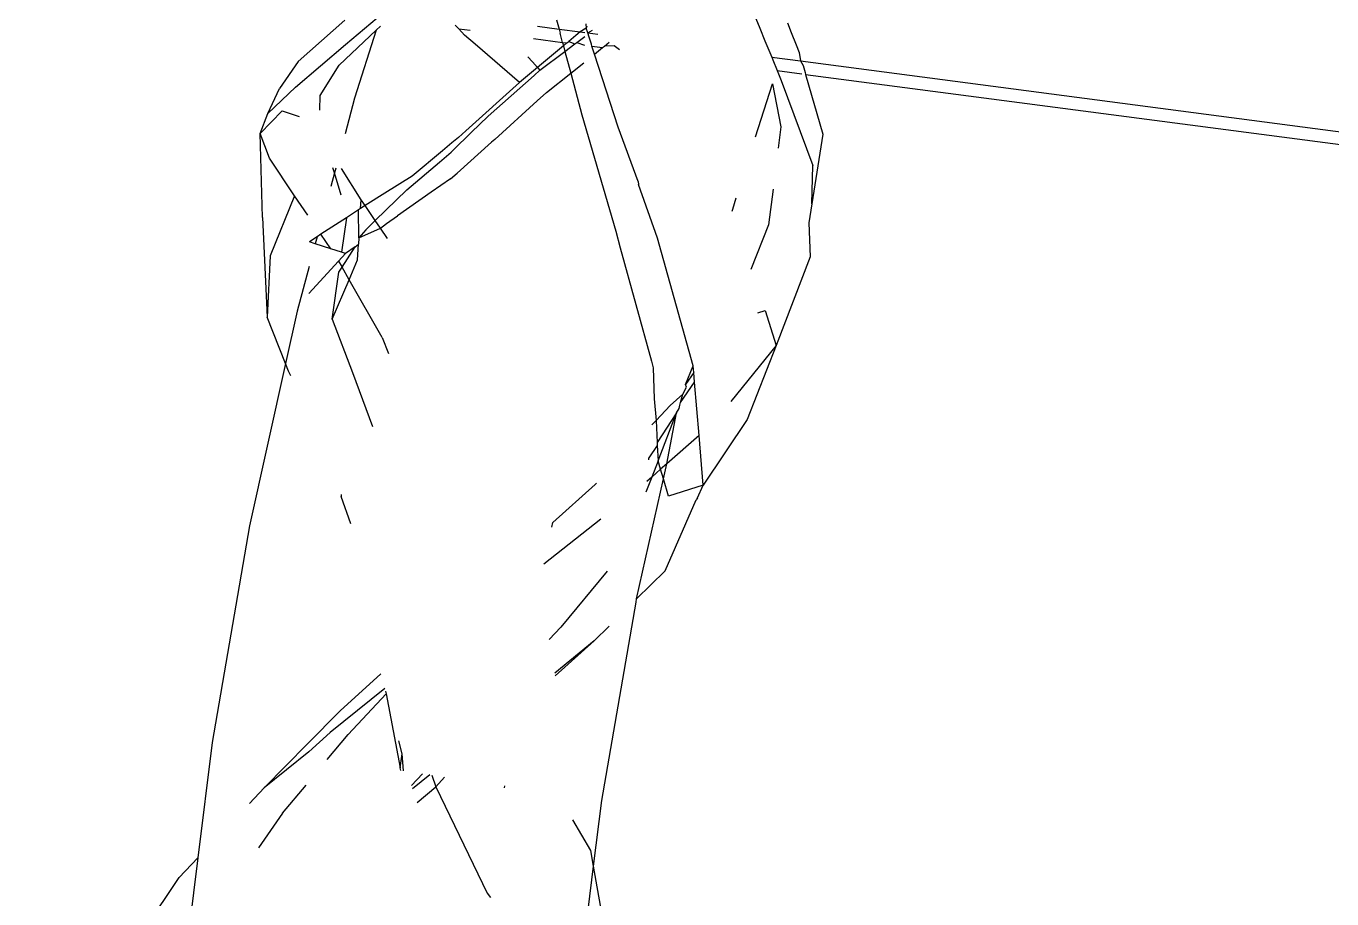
# Model space of a CAD drawing. Header units: inches. Extents: x 3324238 to 135265466, y -1036581 to 20094598.
# Drawn here: x 3354727.012 to 3354727.81, y -519086.193 to -519085.659 of the extents above; entities that cross this region are included whole.
import ezdxf

# ---------------------------------------------------------------- set-up
doc = ezdxf.new("R2010")
doc.units = ezdxf.units.IN
doc.header["$MEASUREMENT"] = 0
doc.layers.add('FURNITURE', color=32, linetype='Continuous', lineweight=13)

msp = doc.modelspace()

# ---------------------------------------------------------------- linework, layer by layer
for p, q in [((3354727.17803, -519085.68091, 0.00267), (3354727.20639, -519085.65543, 0.00267)), ((3354727.20696, -519085.67041, 0.00267), (3354727.22618, -519085.65418, 0.00267)), ((3354727.336, -519085.65533, 0.00267), (3354727.3375, -519085.661, 0.00267)), ((3354727.45779, -519085.65454, 0.00267), (3354727.46024, -519085.66048, 0.00267)), ((3354727.20306, -519085.68315, 0.00267), (3354727.22569, -519085.6616, 0.00267)), ((3354727.22569, -519085.6616, 0.00267), (3354727.21245, -519085.70329, 0.00267)), ((3354727.22569, -519085.6616, 0.00267), (3354727.22829, -519085.65912, 0.00267)), ((3354727.27614, -519085.66075, 0.00267), (3354727.27405, -519085.6585, 0.00267)), ((3354727.27614, -519085.66075, 0.00267), (3354727.28319, -519085.66168, 0.00267)), ((3354727.27975, -519085.66465, 0.00267), (3354727.27614, -519085.66075, 0.00267)), ((3354727.32434, -519085.65927, 0.00267), (3354727.3375, -519085.661, 0.00267)), ((3354727.3375, -519085.661, 0.00267), (3354727.3503, -519085.66269, 0.00267)), ((3354727.3375, -519085.661, 0.00267), (3354727.33818, -519085.66357, 0.00267)), ((3354727.33965, -519085.66911, 0.00267), (3354727.33818, -519085.66357, 0.00267)), ((3354727.3503, -519085.66269, 0.00267), (3354727.34774, -519085.66484, 0.00267)), ((3354727.35408, -519085.66044, 0.00267), (3354727.3503, -519085.66269, 0.00267)), ((3354727.3503, -519085.66269, 0.00267), (3354727.35324, -519085.66307, 0.00267)), ((3354727.35381, -519085.65769, 0.00267), (3354727.35408, -519085.66044, 0.00267)), ((3354727.35447, -519085.65917, 0.00267), (3354727.35408, -519085.66044, 0.00267)), ((3354727.355, -519085.66331, 0.00267), (3354727.35408, -519085.66044, 0.00267)), ((3354727.355, -519085.66331, 0.00267), (3354727.35784, -519085.66162, 0.00267)), ((3354727.355, -519085.66331, 0.00267), (3354727.36129, -519085.66413, 0.00267)), ((3354727.35584, -519085.66591, 0.00267), (3354727.355, -519085.66331, 0.00267)), ((3354727.46024, -519085.66048, 0.00267), (3354727.46338, -519085.66807, 0.00267)), ((3354727.47713, -519085.65709, 0.00267), (3354727.47953, -519085.66305, 0.00267)), ((3354727.47953, -519085.66305, 0.00267), (3354727.48256, -519085.67059, 0.00267)), ((3354727.17629, -519085.69658, 0.00267), (3354727.20696, -519085.67041, 0.00267)), ((3354727.28616, -519085.6702, 0.00267), (3354727.27975, -519085.66465, 0.00267)), ((3354727.31336, -519085.69376, 0.00267), (3354727.28616, -519085.6702, 0.00267)), ((3354727.32195, -519085.66678, 0.00267), (3354727.33965, -519085.66911, 0.00267)), ((3354727.34019, -519085.67118, 0.00267), (3354727.32431, -519085.68454, 0.00267)), ((3354727.33965, -519085.66911, 0.00267), (3354727.34225, -519085.66946, 0.00267)), ((3354727.33965, -519085.66911, 0.00267), (3354727.34019, -519085.67118, 0.00267)), ((3354727.34225, -519085.66946, 0.00267), (3354727.34019, -519085.67118, 0.00267)), ((3354727.34019, -519085.67118, 0.00267), (3354727.3411, -519085.67463, 0.00267)), ((3354727.3411, -519085.67463, 0.00267), (3354727.34712, -519085.6701, 0.00267)), ((3354727.34225, -519085.66946, 0.00267), (3354727.34342, -519085.66847, 0.00267)), ((3354727.34774, -519085.66484, 0.00267), (3354727.34342, -519085.66847, 0.00267)), ((3354727.34342, -519085.66847, 0.00267), (3354727.34712, -519085.6701, 0.00267)), ((3354727.34712, -519085.6701, 0.00267), (3354727.3484, -519085.66913, 0.00267)), ((3354727.3484, -519085.66913, 0.00267), (3354727.35315, -519085.66556, 0.00267)), ((3354727.3484, -519085.66913, 0.00267), (3354727.35295, -519085.67086, 0.00267)), ((3354727.35725, -519085.6703, 0.00267), (3354727.35584, -519085.66591, 0.00267)), ((3354727.35763, -519085.67148, 0.00267), (3354727.35725, -519085.6703, 0.00267)), ((3354727.35763, -519085.67148, 0.00267), (3354727.36405, -519085.67233, 0.00267)), ((3354727.35917, -519085.67624, 0.00267), (3354727.35763, -519085.67148, 0.00267)), ((3354727.35917, -519085.67624, 0.00267), (3354727.36405, -519085.67233, 0.00267)), ((3354727.36405, -519085.67233, 0.00267), (3354727.36526, -519085.67135, 0.00267)), ((3354727.36526, -519085.67135, 0.00267), (3354727.36809, -519085.66908, 0.00267)), ((3354727.37112, -519085.67128, 0.00267), (3354727.36526, -519085.67135, 0.00267)), ((3354727.37443, -519085.67369, 0.00267), (3354727.37112, -519085.67128, 0.00267)), ((3354727.46338, -519085.66807, 0.00267), (3354727.4652, -519085.67249, 0.00267)), ((3354727.48256, -519085.67059, 0.00267), (3354727.48442, -519085.67524, 0.00267)), ((3354727.31838, -519085.678, 0.00267), (3354727.32116, -519085.68107, 0.00267)), ((3354727.32578, -519085.68616, 0.00267), (3354727.3411, -519085.67463, 0.00267)), ((3354727.3411, -519085.67463, 0.00267), (3354727.34461, -519085.68791, 0.00267)), ((3354727.37356, -519085.72089, 0.00267), (3354727.35917, -519085.67624, 0.00267)), ((3354727.4652, -519085.67249, 0.00267), (3354727.46753, -519085.67812, 0.00267)), ((3354727.46753, -519085.67812, 0.00267), (3354727.48504, -519085.68042, 0.00267)), ((3354727.46753, -519085.67812, 0.00267), (3354727.46865, -519085.68085, 0.00267)), ((3354727.48442, -519085.67524, 0.00267), (3354727.48504, -519085.68042, 0.00267)), ((3354727.17803, -519085.68091, 0.00267), (3354727.16643, -519085.6974, 0.00267)), ((3354727.19144, -519085.70165, 0.00267), (3354727.20306, -519085.68315, 0.00267)), ((3354727.32185, -519085.68662, 0.00267), (3354727.31336, -519085.69376, 0.00267)), ((3354727.32116, -519085.68107, 0.00267), (3354727.32431, -519085.68454, 0.00267)), ((3354727.32431, -519085.68454, 0.00267), (3354727.32185, -519085.68662, 0.00267)), ((3354727.32218, -519085.68936, 0.00267), (3354727.32578, -519085.68616, 0.00267)), ((3354727.32431, -519085.68454, 0.00267), (3354727.32578, -519085.68616, 0.00267)), ((3354727.32973, -519085.69984, 0.00267), (3354727.34461, -519085.68791, 0.00267)), ((3354727.34461, -519085.68791, 0.00267), (3354727.35254, -519085.68155, 0.00267)), ((3354727.34461, -519085.68791, 0.00267), (3354727.35134, -519085.71335, 0.00267)), ((3354727.46865, -519085.68085, 0.00267), (3354727.47046, -519085.68523, 0.00267)), ((3354727.47046, -519085.68523, 0.00267), (3354727.47094, -519085.6864, 0.00267)), ((3354727.47094, -519085.6864, 0.00267), (3354727.48599, -519085.68838, 0.00267)), ((3354727.47094, -519085.6864, 0.00267), (3354727.47341, -519085.69236, 0.00267)), ((3354727.48504, -519085.68042, 0.00267), (3354731.34671, -519086.18874, 0.00267)), ((3354727.48504, -519085.68042, 0.00267), (3354727.48672, -519085.68324, 0.00267)), ((3354727.48672, -519085.68324, 0.00267), (3354727.48795, -519085.68754, 0.00267)), ((3354727.48795, -519085.68754, 0.00267), (3354727.48828, -519085.68868, 0.00267)), ((3354727.31336, -519085.69376, 0.00267), (3354727.28049, -519085.72328, 0.00267)), ((3354727.29409, -519085.71428, 0.00267), (3354727.32218, -519085.68936, 0.00267)), ((3354727.45772, -519085.72696, 0.00267), (3354727.46806, -519085.6944, 0.00267)), ((3354727.46806, -519085.6944, 0.00267), (3354727.4732, -519085.72082, 0.00267)), ((3354727.47341, -519085.69236, 0.00267), (3354727.49269, -519085.74449, 0.00267)), ((3354727.48828, -519085.68868, 0.00267), (3354731.32747, -519086.19316, 0.00267)), ((3354727.48828, -519085.68868, 0.00267), (3354727.49877, -519085.72525, 0.00267)), ((3354727.15947, -519085.71258, 0.00267), (3354727.17629, -519085.69658, 0.00267)), ((3354727.15947, -519085.71258, 0.00267), (3354727.16643, -519085.6974, 0.00267)), ((3354727.19127, -519085.71065, 0.00267), (3354727.19144, -519085.70165, 0.00267)), ((3354727.21245, -519085.70329, 0.00267), (3354727.20658, -519085.72504, 0.00267)), ((3354727.32973, -519085.69984, 0.00267), (3354727.32409, -519085.70495, 0.00267)), ((3354727.15474, -519085.7249, 0.00267), (3354727.16806, -519085.71098, 0.00267)), ((3354727.16806, -519085.71098, 0.00267), (3354727.17848, -519085.71456, 0.00267)), ((3354727.32409, -519085.70495, 0.00267), (3354727.29813, -519085.72846, 0.00267)), ((3354727.15474, -519085.7249, 0.00267), (3354727.15947, -519085.71258, 0.00267)), ((3354727.28381, -519085.72425, 0.00267), (3354727.29409, -519085.71428, 0.00267)), ((3354727.35134, -519085.71335, 0.00267), (3354727.37212, -519085.78453, 0.00267)), ((3354727.16036, -519085.74001, 0.00267), (3354727.15474, -519085.7249, 0.00267)), ((3354727.15613, -519085.77622, 0.00267), (3354727.15474, -519085.7249, 0.00267)), ((3354727.27597, -519085.72733, 0.00267), (3354727.27201, -519085.73064, 0.00267)), ((3354727.27275, -519085.73499, 0.00267), (3354727.28381, -519085.72425, 0.00267)), ((3354727.28049, -519085.72328, 0.00267), (3354727.27597, -519085.72733, 0.00267)), ((3354727.38586, -519085.75422, 0.00267), (3354727.37356, -519085.72089, 0.00267)), ((3354727.4732, -519085.72082, 0.00267), (3354727.47153, -519085.73388, 0.00267)), ((3354727.49877, -519085.72525, 0.00267), (3354727.49201, -519085.76798, 0.00267)), ((3354727.26613, -519085.73554, 0.00267), (3354727.24762, -519085.75098, 0.00267)), ((3354727.26429, -519085.74235, 0.00267), (3354727.27145, -519085.73625, 0.00267)), ((3354727.27201, -519085.73064, 0.00267), (3354727.26613, -519085.73554, 0.00267)), ((3354727.27145, -519085.73625, 0.00267), (3354727.27275, -519085.73499, 0.00267)), ((3354727.27513, -519085.74904, 0.00267), (3354727.29626, -519085.73015, 0.00267)), ((3354727.29813, -519085.72846, 0.00267), (3354727.29626, -519085.73015, 0.00267)), ((3354727.17579, -519085.76303, 0.00267), (3354727.16036, -519085.74001, 0.00267)), ((3354727.24438, -519085.75933, 0.00267), (3354727.26429, -519085.74235, 0.00267)), ((3354727.20014, -519085.74893, 0.00267), (3354727.19788, -519085.75728, 0.00267)), ((3354727.20014, -519085.74893, 0.00267), (3354727.1992, -519085.74582, 0.00267)), ((3354727.20093, -519085.746, 0.00267), (3354727.20014, -519085.74893, 0.00267)), ((3354727.20425, -519085.76263, 0.00267), (3354727.20014, -519085.74893, 0.00267)), ((3354727.21644, -519085.76541, 0.00267), (3354727.20434, -519085.74637, 0.00267)), ((3354727.24762, -519085.75098, 0.00267), (3354727.23095, -519085.76144, 0.00267)), ((3354727.27118, -519085.75257, 0.00267), (3354727.27513, -519085.74904, 0.00267)), ((3354727.49201, -519085.76798, 0.00267), (3354727.49269, -519085.74449, 0.00267)), ((3354727.23154, -519085.77186, 0.00267), (3354727.24438, -519085.75933, 0.00267)), ((3354727.27118, -519085.75257, 0.00267), (3354727.25931, -519085.76081, 0.00267)), ((3354727.38586, -519085.75422, 0.00267), (3354727.38599, -519085.75605, 0.00267)), ((3354727.39761, -519085.7889, 0.00267), (3354727.38599, -519085.75605, 0.00267)), ((3354727.46833, -519085.75886, 0.00267), (3354727.46552, -519085.78085, 0.00267)), ((3354727.17579, -519085.76303, 0.00267), (3354727.16071, -519085.79982, 0.00267)), ((3354727.1839, -519085.77488, 0.00267), (3354727.17579, -519085.76303, 0.00267)), ((3354727.21613, -519085.77075, 0.00267), (3354727.21644, -519085.76541, 0.00267)), ((3354727.21888, -519085.76902, 0.00267), (3354727.21644, -519085.76541, 0.00267)), ((3354727.23095, -519085.76144, 0.00267), (3354727.21888, -519085.76902, 0.00267)), ((3354727.25931, -519085.76081, 0.00267), (3354727.23865, -519085.77516, 0.00267)), ((3354727.44366, -519085.7712, 0.00267), (3354727.44589, -519085.76417, 0.00267)), ((3354727.49201, -519085.76798, 0.00267), (3354727.49018, -519085.77949, 0.00267)), ((3354727.21487, -519085.77154, 0.00267), (3354727.20743, -519085.7764, 0.00267)), ((3354727.21613, -519085.77075, 0.00267), (3354727.21487, -519085.77154, 0.00267)), ((3354727.21508, -519085.78878, 0.00267), (3354727.21487, -519085.77154, 0.00267)), ((3354727.21888, -519085.76902, 0.00267), (3354727.21613, -519085.77075, 0.00267)), ((3354727.22506, -519085.77817, 0.00267), (3354727.21888, -519085.76902, 0.00267)), ((3354727.22506, -519085.77817, 0.00267), (3354727.23154, -519085.77186, 0.00267)), ((3354727.232, -519085.78003, 0.00267), (3354727.23865, -519085.77516, 0.00267)), ((3354727.44332, -519085.77245, 0.00267), (3354727.44366, -519085.7712, 0.00267)), ((3354727.15613, -519085.77622, 0.00267), (3354727.15904, -519085.83721, 0.00267)), ((3354727.20743, -519085.7764, 0.00267), (3354727.19189, -519085.78656, 0.00267)), ((3354727.20743, -519085.7764, 0.00267), (3354727.20447, -519085.79756, 0.00267)), ((3354727.21508, -519085.78878, 0.00267), (3354727.2282, -519085.78282, 0.00267)), ((3354727.21934, -519085.78376, 0.00267), (3354727.21508, -519085.78878, 0.00267)), ((3354727.21934, -519085.78376, 0.00267), (3354727.22506, -519085.77817, 0.00267)), ((3354727.2282, -519085.78282, 0.00267), (3354727.22506, -519085.77817, 0.00267)), ((3354727.2282, -519085.78282, 0.00267), (3354727.232, -519085.78003, 0.00267)), ((3354727.23251, -519085.7892, 0.00267), (3354727.2282, -519085.78282, 0.00267)), ((3354727.46552, -519085.78085, 0.00267), (3354727.4547, -519085.80817, 0.00267)), ((3354727.49018, -519085.77949, 0.00267), (3354727.49107, -519085.80035, 0.00267)), ((3354727.18958, -519085.78807, 0.00267), (3354727.18487, -519085.79114, 0.00267)), ((3354727.18843, -519085.79231, 0.00267), (3354727.18487, -519085.79114, 0.00267)), ((3354727.18958, -519085.78807, 0.00267), (3354727.18843, -519085.79231, 0.00267)), ((3354727.19189, -519085.78656, 0.00267), (3354727.18958, -519085.78807, 0.00267)), ((3354727.19797, -519085.79543, 0.00267), (3354727.19189, -519085.78656, 0.00267)), ((3354727.21508, -519085.78878, 0.00267), (3354727.21486, -519085.79259, 0.00267)), ((3354727.37212, -519085.78453, 0.00267), (3354727.37492, -519085.79476, 0.00267)), ((3354727.41956, -519085.86706, 0.00267), (3354727.39761, -519085.7889, 0.00267)), ((3354727.16071, -519085.79982, 0.00267), (3354727.15904, -519085.83721, 0.00267)), ((3354727.19797, -519085.79543, 0.00267), (3354727.18843, -519085.79231, 0.00267)), ((3354727.20447, -519085.79756, 0.00267), (3354727.19797, -519085.79543, 0.00267)), ((3354727.20269, -519085.80299, 0.00267), (3354727.20697, -519085.79838, 0.00267)), ((3354727.20697, -519085.79838, 0.00267), (3354727.20447, -519085.79756, 0.00267)), ((3354727.20476, -519085.80664, 0.00267), (3354727.2127, -519085.79417, 0.00267)), ((3354727.2127, -519085.79417, 0.00267), (3354727.20697, -519085.79838, 0.00267)), ((3354727.2127, -519085.79417, 0.00267), (3354727.21486, -519085.79259, 0.00267)), ((3354727.2143, -519085.80225, 0.00267), (3354727.21486, -519085.79259, 0.00267)), ((3354727.37492, -519085.79476, 0.00267), (3354727.39397, -519085.86424, 0.00267)), ((3354727.18465, -519085.80632, 0.00267), (3354727.17731, -519085.83356, 0.00267)), ((3354727.20269, -519085.80299, 0.00267), (3354727.18442, -519085.8227, 0.00267)), ((3354727.20269, -519085.80299, 0.00267), (3354727.20476, -519085.80664, 0.00267)), ((3354727.2028, -519085.80974, 0.00267), (3354727.20476, -519085.80664, 0.00267)), ((3354727.20912, -519085.81432, 0.00267), (3354727.20476, -519085.80664, 0.00267)), ((3354727.20912, -519085.81432, 0.00267), (3354727.2143, -519085.80225, 0.00267)), ((3354727.49107, -519085.80035, 0.00267), (3354727.47022, -519085.85466, 0.00267)), ((3354727.19876, -519085.83848, 0.00267), (3354727.2028, -519085.80974, 0.00267)), ((3354727.19876, -519085.83848, 0.00267), (3354727.20912, -519085.81432, 0.00267)), ((3354727.22922, -519085.8497, 0.00267), (3354727.20912, -519085.81432, 0.00267)), ((3354727.17018, -519085.8657, 0.00267), (3354727.15904, -519085.83721, 0.00267)), ((3354727.17731, -519085.83356, 0.00267), (3354727.17018, -519085.8657, 0.00267)), ((3354727.19876, -519085.83848, 0.00267), (3354727.21124, -519085.8712, 0.00267)), ((3354727.45915, -519085.83464, 0.00267), (3354727.46349, -519085.83324, 0.00267)), ((3354727.46349, -519085.83324, 0.00267), (3354727.47022, -519085.85466, 0.00267)), ((3354727.22922, -519085.8497, 0.00267), (3354727.23326, -519085.85947, 0.00267)), ((3354727.47022, -519085.85466, 0.00267), (3354727.44248, -519085.88893, 0.00267)), ((3354727.47022, -519085.85466, 0.00267), (3354727.45262, -519085.89978, 0.00267)), ((3354727.17018, -519085.8657, 0.00267), (3354727.14819, -519085.965, 0.00267)), ((3354727.17201, -519085.87038, 0.00267), (3354727.17018, -519085.8657, 0.00267)), ((3354727.17339, -519085.87324, 0.00267), (3354727.17201, -519085.87038, 0.00267)), ((3354727.21124, -519085.8712, 0.00267), (3354727.22337, -519085.90411, 0.00267)), ((3354727.39397, -519085.86424, 0.00267), (3354727.39509, -519085.86833, 0.00267)), ((3354727.39397, -519085.86424, 0.00267), (3354727.39509, -519085.86833, 0.00267)), ((3354727.39509, -519085.86833, 0.00267), (3354727.39566, -519085.88717, 0.00267)), ((3354727.41474, -519085.87839, 0.00267), (3354727.41956, -519085.86706, 0.00267)), ((3354727.41991, -519085.87116, 0.00267), (3354727.41474, -519085.87839, 0.00267)), ((3354727.41991, -519085.87116, 0.00267), (3354727.41956, -519085.86706, 0.00267)), ((3354727.42039, -519085.87694, 0.00267), (3354727.41991, -519085.87116, 0.00267)), ((3354727.41175, -519085.88949, 0.00267), (3354727.42039, -519085.87694, 0.00267)), ((3354727.41535, -519085.88017, 0.00267), (3354727.41474, -519085.87839, 0.00267)), ((3354727.42315, -519085.9097, 0.00267), (3354727.42039, -519085.87694, 0.00267)), ((3354727.39566, -519085.88717, 0.00267), (3354727.39686, -519085.90042, 0.00267)), ((3354727.41314, -519085.88434, 0.00267), (3354727.40553, -519085.89131, 0.00267)), ((3354727.41175, -519085.88949, 0.00267), (3354727.41314, -519085.88434, 0.00267)), ((3354727.41314, -519085.88434, 0.00267), (3354727.41535, -519085.88017, 0.00267)), ((3354727.40553, -519085.89131, 0.00267), (3354727.39686, -519085.90042, 0.00267)), ((3354727.40934, -519085.89572, 0.00267), (3354727.39749, -519085.91386, 0.00267)), ((3354727.39801, -519085.92506, 0.00267), (3354727.40934, -519085.89572, 0.00267)), ((3354727.40336, -519085.92705, 0.00267), (3354727.40934, -519085.89572, 0.00267)), ((3354727.40934, -519085.89572, 0.00267), (3354727.41087, -519085.89312, 0.00267)), ((3354727.41087, -519085.89312, 0.00267), (3354727.41134, -519085.89102, 0.00267)), ((3354727.41134, -519085.89102, 0.00267), (3354727.41175, -519085.88949, 0.00267)), ((3354727.39686, -519085.90042, 0.00267), (3354727.39424, -519085.90318, 0.00267)), ((3354727.39686, -519085.90042, 0.00267), (3354727.39749, -519085.91386, 0.00267)), ((3354727.45262, -519085.89978, 0.00267), (3354727.4257, -519085.94, 0.00267)), ((3354727.42315, -519085.9097, 0.00267), (3354727.40336, -519085.92705, 0.00267)), ((3354727.4257, -519085.94, 0.00267), (3354727.42315, -519085.9097, 0.00267)), ((3354727.39757, -519085.91573, 0.00267), (3354727.39245, -519085.92336, 0.00267)), ((3354727.39749, -519085.91386, 0.00267), (3354727.39757, -519085.91573, 0.00267)), ((3354727.39757, -519085.91573, 0.00267), (3354727.39801, -519085.92506, 0.00267)), ((3354727.39234, -519085.92463, 0.00267), (3354727.39245, -519085.92336, 0.00267)), ((3354727.39801, -519085.92506, 0.00267), (3354727.39413, -519085.93513, 0.00267)), ((3354727.39959, -519085.93035, 0.00267), (3354727.39801, -519085.92506, 0.00267)), ((3354727.40336, -519085.92705, 0.00267), (3354727.39959, -519085.93035, 0.00267)), ((3354727.40133, -519085.93618, 0.00267), (3354727.40336, -519085.92705, 0.00267)), ((3354727.39413, -519085.93513, 0.00267), (3354727.39059, -519085.94431, 0.00267)), ((3354727.39413, -519085.93513, 0.00267), (3354727.39118, -519085.93772, 0.00267)), ((3354727.39959, -519085.93035, 0.00267), (3354727.39413, -519085.93513, 0.00267)), ((3354727.40133, -519085.93618, 0.00267), (3354727.39959, -519085.93035, 0.00267)), ((3354727.33373, -519085.96289, 0.00267), (3354727.35958, -519085.93965, 0.00267)), ((3354727.36036, -519085.93883, 0.00267), (3354727.35958, -519085.93965, 0.00267)), ((3354727.3848, -519086.00969, 0.00267), (3354727.40133, -519085.93618, 0.00267)), ((3354727.40448, -519085.94672, 0.00267), (3354727.40133, -519085.93618, 0.00267)), ((3354727.4257, -519085.94, 0.00267), (3354727.40448, -519085.94672, 0.00267)), ((3354727.42221, -519085.94782, 0.00267), (3354727.4257, -519085.94, 0.00267)), ((3354727.20413, -519085.94582, 0.00267), (3354727.20424, -519085.94693, 0.00267)), ((3354727.21018, -519085.96364, 0.00267), (3354727.20424, -519085.94693, 0.00267)), ((3354727.40233, -519085.99238, 0.00267), (3354727.4214, -519085.94911, 0.00267)), ((3354727.42221, -519085.94782, 0.00267), (3354727.4214, -519085.94911, 0.00267)), ((3354727.14819, -519085.965, 0.00267), (3354727.12526, -519086.09753, 0.00267)), ((3354727.36303, -519085.96087, 0.00267), (3354727.32808, -519085.98839, 0.00267)), ((3354727.33311, -519085.96565, 0.00267), (3354727.33373, -519085.96289, 0.00267)), ((3354727.36687, -519085.99263, 0.00267), (3354727.33854, -519086.02703, 0.00267)), ((3354727.3848, -519086.00969, 0.00267), (3354727.40233, -519085.99238, 0.00267)), ((3354727.36364, -519086.13291, 0.00267), (3354727.38463, -519086.01159, 0.00267)), ((3354727.38463, -519086.01159, 0.00267), (3354727.3848, -519086.00969, 0.00267)), ((3354727.33854, -519086.02703, 0.00267), (3354727.33139, -519086.03458, 0.00267)), ((3354727.35886, -519086.03531, 0.00267), (3354727.36805, -519086.02623, 0.00267)), ((3354727.35886, -519086.03531, 0.00267), (3354727.33487, -519086.05509, 0.00267)), ((3354727.33515, -519086.0567, 0.00267), (3354727.35886, -519086.03531, 0.00267)), ((3354727.22846, -519086.05559, 0.00267), (3354727.20354, -519086.07823, 0.00267)), ((3354727.23085, -519086.06449, 0.00267), (3354727.1976, -519086.09145, 0.00267)), ((3354727.20843, -519086.09261, 0.00267), (3354727.23171, -519086.06769, 0.00267)), ((3354727.23128, -519086.06611, 0.00267), (3354727.23171, -519086.06769, 0.00267)), ((3354727.23171, -519086.06769, 0.00267), (3354727.24036, -519086.11292, 0.00267)), ((3354727.18365, -519086.09833, 0.00267), (3354727.20354, -519086.07823, 0.00267)), ((3354727.1976, -519086.09145, 0.00267), (3354727.18438, -519086.10321, 0.00267)), ((3354727.19566, -519086.10798, 0.00267), (3354727.20843, -519086.09261, 0.00267)), ((3354727.12526, -519086.09753, 0.00267), (3354727.1165, -519086.16816, 0.00267)), ((3354727.15706, -519086.12519, 0.00267), (3354727.18365, -519086.09833, 0.00267)), ((3354727.18438, -519086.10321, 0.00267), (3354727.15706, -519086.12519, 0.00267)), ((3354727.24154, -519086.10435, 0.00267), (3354727.23942, -519086.09646, 0.00267)), ((3354727.24036, -519086.11292, 0.00267), (3354727.24154, -519086.10435, 0.00267)), ((3354727.24244, -519086.11492, 0.00267), (3354727.24154, -519086.10435, 0.00267)), ((3354727.24078, -519086.11468, 0.00267), (3354727.24036, -519086.11292, 0.00267)), ((3354727.25407, -519086.11665, 0.00267), (3354727.2473, -519086.12386, 0.00267)), ((3354727.25847, -519086.1173, 0.00267), (3354727.24794, -519086.12581, 0.00267)), ((3354727.25975, -519086.11749, 0.00267), (3354727.26216, -519086.12471, 0.00267)), ((3354727.26216, -519086.12471, 0.00267), (3354727.2675, -519086.11864, 0.00267)), ((3354727.15706, -519086.12519, 0.00267), (3354727.14822, -519086.1349, 0.00267)), ((3354727.16838, -519086.14082, 0.00267), (3354727.18273, -519086.12355, 0.00267)), ((3354727.25074, -519086.1343, 0.00267), (3354727.26216, -519086.12471, 0.00267)), ((3354727.26216, -519086.12471, 0.00267), (3354727.29346, -519086.18979, 0.00267)), ((3354727.30405, -519086.12407, 0.00267), (3354727.3039, -519086.12528, 0.00267)), ((3354727.35864, -519086.17323, 0.00267), (3354727.36364, -519086.13291, 0.00267)), ((3354727.16838, -519086.14082, 0.00267), (3354727.15364, -519086.16202, 0.00267)), ((3354727.35693, -519086.16352, 0.00267), (3354727.34591, -519086.14478, 0.00267)), ((3354727.35864, -519086.17323, 0.00267), (3354727.35693, -519086.16352, 0.00267)), ((3354727.10508, -519086.18008, 0.00267), (3354727.1165, -519086.16816, 0.00267)), ((3354727.1165, -519086.16816, 0.00267), (3354727.10869, -519086.23112, 0.00267)), ((3354727.35532, -519086.19996, 0.00267), (3354727.35864, -519086.17323, 0.00267)), ((3354727.36448, -519086.20647, 0.00267), (3354727.35864, -519086.17323, 0.00267)), ((3354727.08038, -519086.21722, 0.00267), (3354727.10508, -519086.18008, 0.00267)), ((3354727.29346, -519086.18979, 0.00267), (3354727.29557, -519086.19237, 0.00267))]:
    msp.add_line(p, q)
at = {"layer": 'FURNITURE', "lineweight": 30}
msp.add_arc((3354732.75313, -519086.61744, 0.00267), 12.0161, 2.966283, 177.033717, dxfattribs=at)

doc.saveas('drawing.dxf')
